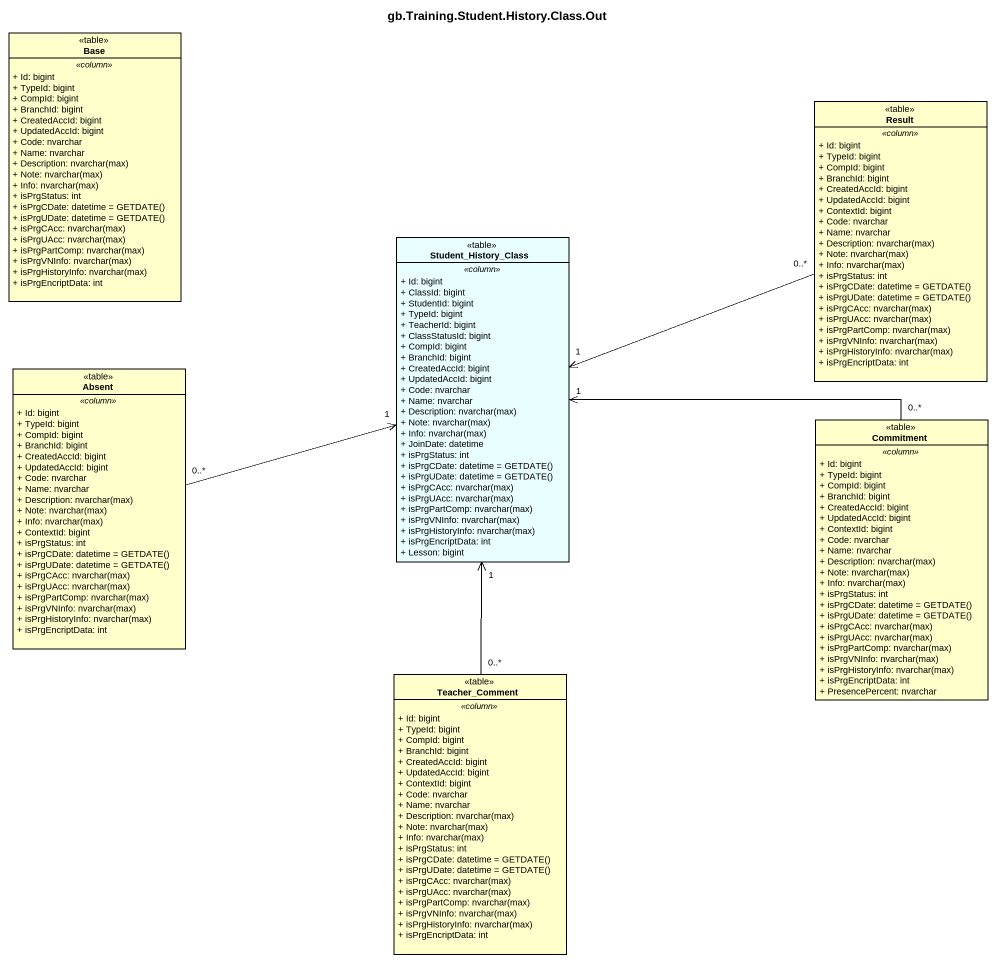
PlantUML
@startuml
title gb.Training.Student.History.Class.Out
hide circle
hide empty members
skinparam classAttributeIconSize 0
class Base <<table>> {
  .. <<column>> ..
  + Id: bigint
  + TypeId: bigint
  + CompId: bigint
  + BranchId: bigint
  + CreatedAccId: bigint
  + UpdatedAccId: bigint
  + Code: nvarchar
  + Name: nvarchar
  {field} + Description: nvarchar(max)
  {field} + Note: nvarchar(max)
  {field} + Info: nvarchar(max)
  + isPrgStatus: int
  {field} + isPrgCDate: datetime = GETDATE()
  {field} + isPrgUDate: datetime = GETDATE()
  {field} + isPrgCAcc: nvarchar(max)
  {field} + isPrgUAcc: nvarchar(max)
  {field} + isPrgPartComp: nvarchar(max)
  {field} + isPrgVNInfo: nvarchar(max)
  {field} + isPrgHistoryInfo: nvarchar(max)
  + isPrgEncriptData: int
}
class Result <<table>> {
  .. <<column>> ..
  + Id: bigint
  + TypeId: bigint
  + CompId: bigint
  + BranchId: bigint
  + CreatedAccId: bigint
  + UpdatedAccId: bigint
  + ContextId: bigint
  + Code: nvarchar
  + Name: nvarchar
  {field} + Description: nvarchar(max)
  {field} + Note: nvarchar(max)
  {field} + Info: nvarchar(max)
  + isPrgStatus: int
  {field} + isPrgCDate: datetime = GETDATE()
  {field} + isPrgUDate: datetime = GETDATE()
  {field} + isPrgCAcc: nvarchar(max)
  {field} + isPrgUAcc: nvarchar(max)
  {field} + isPrgPartComp: nvarchar(max)
  {field} + isPrgVNInfo: nvarchar(max)
  {field} + isPrgHistoryInfo: nvarchar(max)
  + isPrgEncriptData: int
}
class Student_History_Class <<table>> #E9FFFF {
  .. <<column>> ..
  + Id: bigint
  + ClassId: bigint
  + StudentId: bigint
  + TypeId: bigint
  + TeacherId: bigint
  + ClassStatusId: bigint
  + CompId: bigint
  + BranchId: bigint
  + CreatedAccId: bigint
  + UpdatedAccId: bigint
  + Code: nvarchar
  + Name: nvarchar
  {field} + Description: nvarchar(max)
  {field} + Note: nvarchar(max)
  {field} + Info: nvarchar(max)
  + JoinDate: datetime
  + isPrgStatus: int
  {field} + isPrgCDate: datetime = GETDATE()
  {field} + isPrgUDate: datetime = GETDATE()
  {field} + isPrgCAcc: nvarchar(max)
  {field} + isPrgUAcc: nvarchar(max)
  {field} + isPrgPartComp: nvarchar(max)
  {field} + isPrgVNInfo: nvarchar(max)
  {field} + isPrgHistoryInfo: nvarchar(max)
  + isPrgEncriptData: int
  + Lesson: bigint
}
class Absent <<table>> {
  .. <<column>> ..
  + Id: bigint
  + TypeId: bigint
  + CompId: bigint
  + BranchId: bigint
  + CreatedAccId: bigint
  + UpdatedAccId: bigint
  + Code: nvarchar
  + Name: nvarchar
  {field} + Description: nvarchar(max)
  {field} + Note: nvarchar(max)
  {field} + Info: nvarchar(max)
  + ContextId: bigint
  + isPrgStatus: int
  {field} + isPrgCDate: datetime = GETDATE()
  {field} + isPrgUDate: datetime = GETDATE()
  {field} + isPrgCAcc: nvarchar(max)
  {field} + isPrgUAcc: nvarchar(max)
  {field} + isPrgPartComp: nvarchar(max)
  {field} + isPrgVNInfo: nvarchar(max)
  {field} + isPrgHistoryInfo: nvarchar(max)
  + isPrgEncriptData: int
}
class Commitment <<table>> {
  .. <<column>> ..
  + Id: bigint
  + TypeId: bigint
  + CompId: bigint
  + BranchId: bigint
  + CreatedAccId: bigint
  + UpdatedAccId: bigint
  + ContextId: bigint
  + Code: nvarchar
  + Name: nvarchar
  {field} + Description: nvarchar(max)
  {field} + Note: nvarchar(max)
  {field} + Info: nvarchar(max)
  + isPrgStatus: int
  {field} + isPrgCDate: datetime = GETDATE()
  {field} + isPrgUDate: datetime = GETDATE()
  {field} + isPrgCAcc: nvarchar(max)
  {field} + isPrgUAcc: nvarchar(max)
  {field} + isPrgPartComp: nvarchar(max)
  {field} + isPrgVNInfo: nvarchar(max)
  {field} + isPrgHistoryInfo: nvarchar(max)
  + isPrgEncriptData: int
  + PresencePercent: nvarchar
}
class Teacher_Comment <<table>> {
  .. <<column>> ..
  + Id: bigint
  + TypeId: bigint
  + CompId: bigint
  + BranchId: bigint
  + CreatedAccId: bigint
  + UpdatedAccId: bigint
  + ContextId: bigint
  + Code: nvarchar
  + Name: nvarchar
  {field} + Description: nvarchar(max)
  {field} + Note: nvarchar(max)
  {field} + Info: nvarchar(max)
  + isPrgStatus: int
  {field} + isPrgCDate: datetime = GETDATE()
  {field} + isPrgUDate: datetime = GETDATE()
  {field} + isPrgCAcc: nvarchar(max)
  {field} + isPrgUAcc: nvarchar(max)
  {field} + isPrgPartComp: nvarchar(max)
  {field} + isPrgVNInfo: nvarchar(max)
  {field} + isPrgHistoryInfo: nvarchar(max)
  + isPrgEncriptData: int
}
Result "0..*" -left-> "1" Student_History_Class
Absent "0..*" -right-> "1" Student_History_Class
Commitment "0..*" -left-> "1" Student_History_Class
Teacher_Comment "0..*" -up-> "1" Student_History_Class
@enduml
